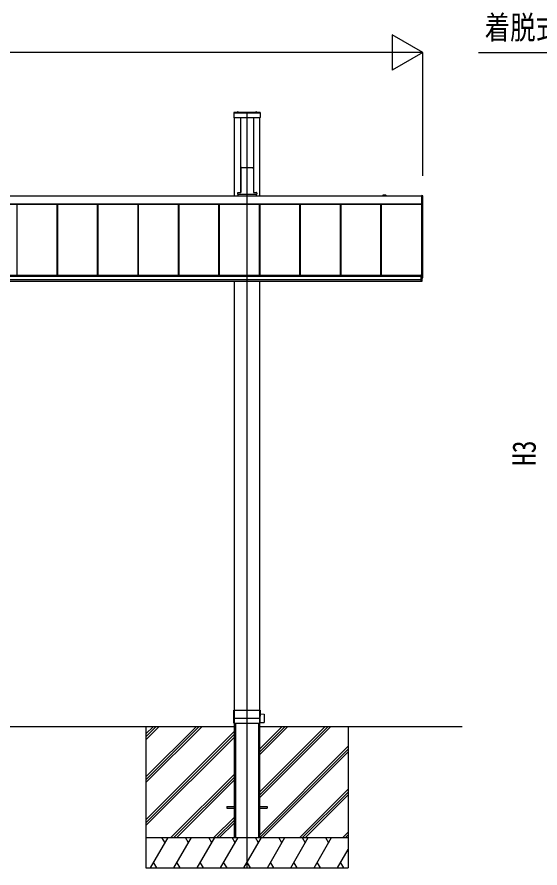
# Model space of a CAD drawing. Units: millimetres, scale not verified. Extents: x -14718 to 14718, y -10395 to 10395.
# Drawn here: x -8162 to -5578, y -7768 to -3562 of the extents above; entities that cross this region are included whole.
import ezdxf
from ezdxf.enums import TextEntityAlignment as Align

# ---------------------------------------------------------------- set-up
doc = ezdxf.new("R2010")
doc.units = ezdxf.units.MM
doc.header["$LTSCALE"] = 40
for name, color, linetype in [('0-4_YKK_12', 2, 'Continuous'), ('0-5_YKK_13', 4, 'Continuous'), ('0-6_YKK_A1', 4, 'Continuous'), ('0-7_YKK_D', 6, 'Continuous')]:
    doc.layers.add(name, color=color, linetype=linetype)
doc.styles.add('ＭＳ ゴシック', font='')
doc.styles.get('ＭＳ ゴシック').set_extended_font_data('MS Gothic')

msp = doc.modelspace()

# ---------------------------------------------------------------- linework, layer by layer
at = {"layer": '0-4_YKK_12'}
msp.add_line((-7025.43, -7767.5), (-7025.43, -4037.5), dxfattribs=at)
at = {"layer": '0-5_YKK_13'}
for p, q in [((-7089.93, -4034.5), (-7089.93, -4058.5)), ((-6960.93, -4034.5), (-7089.93, -4034.5)), ((-6960.93, -4037), (-7089.93, -4037)), ((-7076.33, -4033.95), (-7076.33, -4033.76)), ((-7075.79, -4034.5), (-7065.08, -4034.5)), ((-7075.68, -4034.5), (-7075.33, -4034.5)), ((-7072.8, -4031.17), (-7071.58, -4033.63)), ((-7070.43, -4034.24), (-7071.58, -4033.63)), ((-7070.43, -4034.24), (-7069.29, -4033.63)), ((-7068.06, -4031.17), (-7069.29, -4033.63)), ((-7064.53, -4033.95), (-7064.53, -4033.76)), ((-6986.33, -4033.95), (-6986.33, -4033.76)), ((-6985.79, -4034.5), (-6975.08, -4034.5)), ((-6982.8, -4031.17), (-6981.58, -4033.63)), ((-6980.43, -4034.24), (-6981.58, -4033.63)), ((-6980.43, -4034.24), (-6979.29, -4033.63)), ((-6978.06, -4031.17), (-6979.29, -4033.63)), ((-6974.53, -4033.95), (-6974.53, -4033.76)), ((-6960.93, -4034.5), (-6960.93, -4058.5)), ((-6960.93, -4037.5), (-7089.93, -4037.5)), ((-6962.93, -4060.5), (-7087.93, -4060.5)), ((-7056.68, -4311.66), (-7056.68, -4426.71)), ((-7056.32, -4305.81), (-7056.67, -4311.31)), ((-7055.82, -4305.35), (-7053.78, -4305.35)), ((-7053.47, -4305.67), (-7053.78, -4305.35)), ((-7053.47, -4305.67), (-6997.39, -4305.67)), ((-6997.39, -4305.67), (-6997.08, -4305.35)), ((-6997.08, -4305.35), (-6995.04, -4305.35)), ((-6994.54, -4305.81), (-6994.19, -4311.31)), ((-6994.18, -4311.66), (-6994.18, -4426.71)), ((-7073.3, -4429.97), (-7073.3, -4437.46)), ((-7073.3, -4436.8), (-6977.56, -4436.8)), ((-7073.3, -4437.46), (-6977.56, -4437.46)), ((-7072.8, -4429.47), (-7057.79, -4429.47)), ((-7056.68, -4426.71), (-7056.79, -4428.53)), ((-6994.18, -4426.71), (-6994.07, -4428.53)), ((-6993.07, -4429.47), (-6978.06, -4429.47)), ((-6977.56, -4429.97), (-6977.56, -4437.46)), ((-6155.93, -4486.45), (-6155.93, -4445.43)), ((-6163.93, -4487.22), (-6163.93, -4487.72)), ((-6163.93, -4487.72), (-6156.4, -4487.26)), ((-6156.4, -4808.3), (-6157.43, -4808.23)), ((-6155.93, -4849.82), (-6155.93, -4808.79)), ((-6165.93, -4837.72), (-6165.93, -4868.99)), ((-6162.43, -4837.72), (-6165.93, -4837.72)), ((-6165.93, -4860.17), (-6162.43, -4860.17)), ((-6162.43, -4868.99), (-6165.93, -4868.99)), ((-6165.43, -4837.72), (-6165.43, -4868.99)), ((-6162.43, -4837.72), (-6162.43, -4868.99)), ((-6162.43, -4850.99), (-6156.4, -4850.62)), ((-7090.43, -7027.5), (-7090.08, -6987.8)), ((-7089.78, -6987.5), (-6961.08, -6987.5)), ((-7088.93, -6987.8), (-7088.93, -7052.2)), ((-7087.93, -7052.2), (-7087.93, -6987.8)), ((-6962.93, -6987.8), (-6962.93, -7052.2)), ((-6961.93, -7052.2), (-6961.93, -6987.8)), ((-6960.53, -7016.68), (-6961.93, -7016.68)), ((-6960.78, -6987.8), (-6960.53, -7016.68)), ((-6960.62, -7006.15), (-6940.73, -7006.5)), ((-6940.43, -7006.79), (-6940.43, -7048.21)), ((-7090.22, -7052.2), (-7090.43, -7027.5)), ((-7090.43, -7027.5), (-6961.93, -7027.5)), ((-7089.92, -7052.5), (-6960.95, -7052.5)), ((-6960.53, -7038.32), (-6961.93, -7038.32)), ((-6960.65, -7052.2), (-6960.53, -7038.32)), ((-6960.62, -7048.85), (-6940.73, -7048.51))]:
    msp.add_line(p, q, dxfattribs=at)
msp.add_lwpolyline([(-6156.4, -4444.93), (-6163.93, -4444.47), (-6163.93, -4444.97), (-6163.93, -4487.22)], dxfattribs=at)
for centre, radius, start, end in [((-7075.79, -4033.95), 0.545, 180, 270), ((-7075.78, -4033.76), 0.55, 138.43917, 180), ((-7070.43, -4038.5), 7.7, 41.56083, 138.43917), ((-7065.08, -4033.95), 0.545, 270, 0), ((-7065.08, -4033.76), 0.55, 0, 41.56083), ((-6985.79, -4033.95), 0.545, 180, 270), ((-6985.78, -4033.76), 0.55, 138.43917, 180), ((-6980.43, -4038.5), 7.7, 41.56083, 138.43917), ((-6975.08, -4033.95), 0.545, 270, 0), ((-6975.08, -4033.76), 0.55, 0, 41.56083), ((-7087.93, -4058.5), 2, 180, 270), ((-6962.93, -4058.5), 2, 270, 0), ((-6156.43, -4445.43), 0.497, 0.05228, 86.83056), ((-6156.8, -4486.49), 0.873, 297.46207, 2.25858), ((-6156.43, -4808.79), 0.497, 0.05228, 86.83056), ((-6156.8, -4849.85), 0.873, 297.46207, 2.25858), ((-7089.78, -6987.8), 0.3, 90, 179.5), ((-7089.23, -6987.8), 0.3, 0, 90), ((-7087.63, -6987.8), 0.3, 90, 180), ((-6963.23, -6987.8), 0.3, 0, 90), ((-6961.63, -6987.8), 0.3, 90, 180), ((-6961.08, -6987.8), 0.3, 0.5, 90), ((-6940.73, -7006.8), 0.3, 0, 89), ((-7089.92, -7052.2), 0.3, 180.5, 270), ((-7089.23, -7052.2), 0.3, 270, 0), ((-7087.63, -7052.2), 0.3, 180, 270), ((-6963.23, -7052.2), 0.3, 270, 0), ((-6961.63, -7052.2), 0.3, 180, 270), ((-6960.95, -7052.2), 0.3, 270, 359.5), ((-6940.73, -7048.21), 0.3, 271, 0)]:
    msp.add_arc(centre, radius, start, end, dxfattribs=at)
for centre, major_axis, ratio, start_param, end_param in [((-7056.64, -4311.31), (0.031, 0.5), 0.061627, 1.5746234, 2.3600215), ((-7055.82, -4305.85), (0.346, -0.364), 0.996462, 2.3838095, 3.8892836), ((-6995.04, -4305.85), (-0.346, -0.364), 0.996462, 2.3939017, 3.8993758), ((-6994.22, -4311.31), (-0.031, 0.5), 0.061627, 3.9231638, 4.7085619), ((-7072.8, -4429.97), (0.355, -0.355), 0.99628, 2.358058, 3.9251274), ((-7057.79, -4428.47), (0.691, -0.728), 0.996462, 5.5254021, 7.0308762), ((-6993.07, -4428.47), (-0.691, -0.728), 0.996462, 5.5354944, 7.0409685), ((-6978.06, -4429.97), (-0.355, -0.355), 0.99628, 2.358058, 3.9251274)]:
    msp.add_ellipse(centre, major_axis=major_axis, ratio=ratio, start_param=start_param, end_param=end_param, dxfattribs=at)
at = {"layer": '0-6_YKK_A1'}
for p, q in [((-7087.93, -4445.03), (-7087.93, -4060.5)), ((-7057.43, -4060.5), (-7057.43, -4429.4)), ((-6993.43, -4060.5), (-6993.43, -4429.4)), ((-6962.93, -4445.03), (-6962.93, -4060.5)), ((-7057.43, -4404.3), (-7056.68, -4404.3)), ((-6994.18, -4404.3), (-6993.43, -4404.3)), ((-11160.93, -4446.01), (-6163.93, -4446.01)), ((-10971.68, -4445.03), (-6353.18, -4445.03)), ((-7070.43, -4437.46), (-7070.43, -4445.03)), ((-6980.43, -4437.46), (-6980.43, -4445.03)), ((-6347.89, -4442.53), (-6353.18, -4442.53)), ((-6353.18, -4445.03), (-6339.73, -4445.03)), ((-6339.43, -4442.53), (-6346.97, -4442.53)), ((-6339.43, -4445.33), (-6339.43, -4446.01)), ((-6336.93, -4446.01), (-6336.93, -4445.03)), ((-11160.93, -4485.92), (-6163.93, -4485.92)), ((-11160.93, -4486.2), (-6163.93, -4486.2)), ((-8161.33, -4838.11), (-8161.33, -4486.2)), ((-8161.33, -4838.11), (-8161.33, -4486.2)), ((-8160.93, -4838.11), (-8160.93, -4486.2)), ((-7963.93, -4838.11), (-7963.93, -4486.2)), ((-7961.33, -4838.11), (-7961.33, -4486.2)), ((-7960.93, -4838.11), (-7960.93, -4486.2)), ((-7763.93, -4838.11), (-7763.93, -4486.2)), ((-7761.33, -4838.11), (-7761.33, -4486.2)), ((-7760.93, -4838.11), (-7760.93, -4486.2)), ((-7563.93, -4838.11), (-7563.93, -4486.2)), ((-7561.33, -4838.11), (-7561.33, -4486.2)), ((-7560.93, -4838.11), (-7560.93, -4486.2)), ((-7363.93, -4838.11), (-7363.93, -4486.2)), ((-7361.33, -4838.11), (-7361.33, -4486.2)), ((-7360.93, -4838.11), (-7360.93, -4486.2)), ((-7163.93, -4838.11), (-7163.93, -4486.2)), ((-7161.33, -4838.11), (-7161.33, -4486.2)), ((-7160.93, -4838.11), (-7160.93, -4486.2)), ((-6963.93, -4838.11), (-6963.93, -4486.2)), ((-6961.33, -4838.11), (-6961.33, -4486.2)), ((-6960.93, -4838.11), (-6960.93, -4486.2)), ((-6763.93, -4838.11), (-6763.93, -4486.2)), ((-6761.33, -4838.11), (-6761.33, -4486.2)), ((-6760.93, -4838.11), (-6760.93, -4486.2)), ((-6563.93, -4838.11), (-6563.93, -4486.2)), ((-6561.33, -4838.11), (-6561.33, -4486.2)), ((-6560.93, -4838.11), (-6560.93, -4486.2)), ((-6363.93, -4838.11), (-6363.93, -4486.2)), ((-6361.33, -4838.11), (-6361.33, -4486.2)), ((-6360.93, -4838.11), (-6360.93, -4486.2)), ((-6162.43, -4837.72), (-6162.43, -4487.63)), ((-6157.43, -4849.44), (-6157.43, -4487.33)), ((-11158.93, -4838.11), (-6165.93, -4838.11)), ((-11158.93, -4841.85), (-6165.93, -4841.85)), ((-11158.93, -4841.85), (-6165.93, -4841.85)), ((-11158.93, -4858.77), (-6165.93, -4858.77)), ((-11158.93, -4867.5), (-6165.93, -4867.5)), ((-7087.93, -7617.5), (-7087.93, -4867.5)), ((-6962.93, -7617.5), (-6962.93, -4867.5)), ((-6157.43, -4849.44), (-6162.43, -4849.44)), ((-7086.23, -7054.5), (-7082.73, -7054.5)), ((-7086.23, -7054.5), (-7086.23, -7617.5)), ((-7082.73, -7054.5), (-7082.73, -7617.5)), ((-6968.13, -7054.5), (-6964.63, -7054.5)), ((-6968.13, -7054.5), (-6968.13, -7617.5)), ((-6964.63, -7054.5), (-6964.63, -7617.5)), ((-8599.93, -7067.5), (-7087.93, -7067.5)), ((-7525.43, -7067.5), (-7525.43, -7767.5)), ((-7261.46, -7067.5), (-7525.43, -7331.47)), ((-7473.59, -7067.5), (-7525.43, -7119.34)), ((-7275.6, -7067.5), (-7525.43, -7317.33)), ((-7247.32, -7067.5), (-7525.43, -7345.61)), ((-7487.73, -7067.5), (-7525.43, -7105.2)), ((-7459.45, -7067.5), (-7525.43, -7133.48)), ((-7087.93, -7091.96), (-7525.43, -7529.46)), ((-7087.93, -7106.1), (-7525.43, -7543.6)), ((-6962.93, -7067.5), (-5962.43, -7067.5)), ((-6625.06, -7067.5), (-6962.93, -7405.37)), ((-6837.19, -7067.5), (-6962.93, -7193.24)), ((-6639.2, -7067.5), (-6962.93, -7391.23)), ((-6610.92, -7067.5), (-6962.93, -7419.51)), ((-6851.34, -7067.5), (-6962.93, -7179.09)), ((-6823.05, -7067.5), (-6962.93, -7207.38)), ((-6525.43, -7067.5), (-6525.43, -7767.5)), ((-7087.93, -7120.25), (-7525.43, -7557.75)), ((-6525.43, -7165.86), (-6962.93, -7603.36)), ((-6525.43, -7180), (-6962.93, -7617.5)), ((-6525.43, -7194.14), (-6948.79, -7617.5)), ((-7087.93, -7304.09), (-7401.34, -7617.5)), ((-7087.93, -7318.24), (-7387.19, -7617.5)), ((-7087.93, -7332.38), (-7373.05, -7617.5)), ((-6525.43, -7377.99), (-6764.94, -7617.5)), ((-6525.43, -7392.13), (-6750.8, -7617.5)), ((-6525.43, -7406.27), (-6736.66, -7617.5)), ((-7125.43, -7463), (-7125.43, -7472)), ((-7125.43, -7463), (-7087.93, -7463)), ((-7125.43, -7472), (-7087.93, -7472)), ((-6962.93, -7463), (-6925.43, -7463)), ((-6962.93, -7472), (-6925.43, -7472)), ((-6925.43, -7463), (-6925.43, -7472)), ((-7087.93, -7516.23), (-7189.2, -7617.5)), ((-7087.93, -7530.37), (-7175.06, -7617.5)), ((-7087.93, -7544.51), (-7160.92, -7617.5)), ((-6525.43, -7590.12), (-6552.81, -7617.5)), ((-6525.43, -7604.26), (-6538.67, -7617.5)), ((-7525.43, -7617.5), (-6525.43, -7617.5)), ((-7502.31, -7767.5), (-7415.71, -7617.5)), ((-7430.71, -7643.48), (-7445.71, -7617.5)), ((-7386.84, -7767.5), (-7300.24, -7617.5)), ((-7315.24, -7643.48), (-7330.24, -7617.5)), ((-7271.37, -7767.5), (-7184.77, -7617.5)), ((-7199.77, -7643.48), (-7214.77, -7617.5)), ((-7155.9, -7767.5), (-7069.3, -7617.5)), ((-7084.3, -7643.48), (-7099.3, -7617.5)), ((-7087.93, -7617.5), (-6962.93, -7617.5)), ((-7040.43, -7767.5), (-6953.83, -7617.5)), ((-6968.83, -7643.48), (-6983.83, -7617.5)), ((-6924.96, -7767.5), (-6838.36, -7617.5)), ((-6853.36, -7643.48), (-6868.36, -7617.5)), ((-6809.49, -7767.5), (-6722.89, -7617.5)), ((-6752.89, -7617.5), (-6737.89, -7643.48)), ((-6694.02, -7767.5), (-6607.42, -7617.5)), ((-6637.42, -7617.5), (-6622.42, -7643.48)), ((-6578.55, -7767.5), (-6525.43, -7675.49)), ((-7525.43, -7767.5), (-6525.43, -7767.5)), ((-7487.31, -7741.52), (-7472.31, -7767.5)), ((-7371.84, -7741.52), (-7356.84, -7767.5)), ((-7256.37, -7741.52), (-7241.37, -7767.5)), ((-7140.9, -7741.52), (-7125.9, -7767.5)), ((-7025.43, -7741.52), (-7010.43, -7767.5)), ((-6909.96, -7741.52), (-6894.96, -7767.5)), ((-6794.49, -7741.52), (-6779.49, -7767.5)), ((-6679.02, -7741.52), (-6664.02, -7767.5)), ((-6563.55, -7741.52), (-6548.55, -7767.5))]:
    msp.add_line(p, q, dxfattribs=at)
for centre, radius, start, end in [((-6353.18, -4443.78), 1.25, 90, 270), ((-6347.89, -4442.73), 0.2, 23.57818, 90), ((-6347.43, -4442.53), 0.3, 203.57818, 336.42182), ((-6346.97, -4442.73), 0.2, 90, 156.42182), ((-6339.73, -4445.33), 0.3, 0, 90), ((-6339.43, -4445.03), 2.5, 0, 90)]:
    msp.add_arc(centre, radius, start, end, dxfattribs=at)
at = {"layer": '0-7_YKK_D'}
for p, q in [((-6157.43, -3737.5), (-6308.99, -3650)), ((-6308.99, -3650), (-6308.99, -3825)), ((-6332.43, -3737.5), (-10992.43, -3737.5)), ((-6157.43, -3737.5), (-6460.54, -3737.5)), ((-6157.43, -3737.5), (-6308.99, -3825)), ((-6157.43, -4346.01), (-6157.43, -3736.5))]:
    msp.add_line(p, q, dxfattribs=at)
msp.add_lwpolyline([(-4528.51, -4744.21), (-4545.33, -4687.14), (-4825.05, -3738.5), (-5882.27, -3738.5)], dxfattribs=at)

# ---------------------------------------------------------------- texts
at = {"layer": '0-7_YKK_D', "style": 'ＭＳ ゴシック', "width": 0.8}
msp.add_text('着脱式サポート', height=115.5, dxfattribs=at).set_placement((-5851.4, -3706.2), align=Align.BOTTOM_LEFT)
msp.add_text('H3', height=115.5, rotation=90, dxfattribs=at).set_placement((-5564.1, -5780.56), align=Align.BOTTOM_LEFT)

doc.saveas('drawing.dxf')
